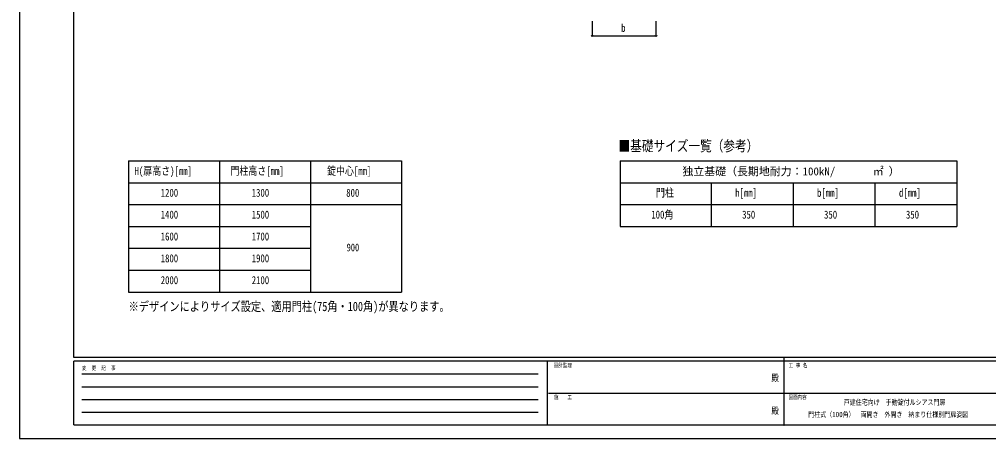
# Model space of a CAD drawing. Units: millimetres, scale not verified. Extents: x -4205 to 4205, y -2970 to 2970.
# Drawn here: x -4205 to 1120, y -2970 to -668 of the extents above; entities that cross this region are included whole.
import ezdxf
from ezdxf.enums import TextEntityAlignment as Align

# ---------------------------------------------------------------- set-up
doc = ezdxf.new("R2010")
doc.units = ezdxf.units.MM
doc.header["$LTSCALE"] = 10
doc.header["$PDMODE"] = 32
doc.header["$PDSIZE"] = 5
for name, color, linetype in [('0-2_USER1', 3, 'Continuous'), ('0-6_YKK_D', 6, 'Continuous'), ('0-7_YKK_ZWAK', 7, 'Continuous')]:
    doc.layers.add(name, color=color, linetype=linetype)
doc.styles.add('ＭＳ ゴシック', font='')
doc.styles.get('ＭＳ ゴシック').set_extended_font_data('MS Gothic')

msp = doc.modelspace()

# ---------------------------------------------------------------- linework, layer by layer
at = {"layer": '0-2_USER1'}
for p, q in [((-3604.98, -1445), (-2104.98, -1445)), ((-3604.98, -1445), (-3604.98, -2165)), ((-3104.98, -1445), (-3104.98, -2165)), ((-2604.98, -1445), (-2604.98, -2165)), ((-2104.98, -1445), (-2104.98, -2165)), ((-904.98, -1445), (945.02, -1445)), ((-904.98, -1445), (-904.98, -1805)), ((945.02, -1445), (945.02, -1805)), ((-3604.98, -1565), (-2104.98, -1565)), ((-904.98, -1565), (945.02, -1565)), ((-404.98, -1565), (-404.98, -1805)), ((45.02, -1565), (45.02, -1805)), ((495.02, -1565), (495.02, -1805)), ((-3604.98, -1685), (-2104.98, -1685)), ((-904.98, -1685), (945.02, -1685)), ((-3604.98, -1805), (-2604.98, -1805)), ((-904.98, -1805), (945.02, -1805)), ((-3604.98, -1925), (-2604.98, -1925)), ((-3604.98, -2045), (-2604.98, -2045)), ((-3604.98, -2165), (-2104.98, -2165))]:
    msp.add_line(p, q, dxfattribs=at)
at = {"layer": '0-6_YKK_D'}
for p, q in [((-1057.98, -677.67), (-1057.98, -758.67)), ((-707.98, -677.67), (-707.98, -758.67)), ((-1057.98, -757.67), (-707.98, -757.67))]:
    msp.add_line(p, q, dxfattribs=at)
for centre in [(-1057.98, -757.67), (-707.98, -757.67)]:
    msp.add_circle(centre, 4.25, dxfattribs=at)
at = {"layer": '0-7_YKK_ZWAK'}
for p, q in [((-3904.98, -2525), (-3904.98, 2775)), ((3895.02, -2525), (-3904.98, -2525)), ((-1304.98, -2545), (-3904.98, -2545)), ((-3904.98, -2895), (-3904.98, -2545)), ((-1304.98, -2545), (-1304.98, -2895)), ((-4.98, -2545), (-1304.98, -2545)), ((-4.98, -2525), (-4.98, -2895)), ((1295.02, -2545), (-4.98, -2545)), ((-3862.48, -2615), (-1354.98, -2615)), ((-3862.48, -2685), (-1354.98, -2685)), ((-3862.48, -2755), (-1354.98, -2755)), ((-1297.48, -2720), (-4.98, -2720)), ((-4.98, -2720), (1295.02, -2720)), ((-3862.48, -2825), (-1354.98, -2825)), ((-3904.98, -2895), (-1304.98, -2895)), ((-1304.98, -2895), (-4.98, -2895)), ((-4.98, -2895), (1295.02, -2895))]:
    msp.add_line(p, q, dxfattribs=at)
msp.add_lwpolyline([(-4205, -2970), (4205, -2970), (4205, 2970), (-4205, 2970)], close=True, dxfattribs=at)
msp.add_point((-4.98, -2895), dxfattribs=at)

# ---------------------------------------------------------------- texts
at = {"layer": '0-2_USER1', "style": 'ＭＳ ゴシック', "width": 0.8}
for s, height, p in [('■基礎サイズ一覧（参考）', 58.65, (-913.51, -1409.42)), ('H(扉高さ)[mm]', 43.99, (-3572.58, -1535)), ('門柱高さ[mm]', 43.99, (-3045.38, -1535)), ('錠中心[mm]', 43.99, (-2514.98, -1535)), ('門柱', 43.99, (-707.78, -1655)), ('h[mm]', 43.99, (-272.78, -1655)), ('b[mm]', 43.99, (177.22, -1655)), ('d[mm]', 43.99, (627.22, -1655)), ('1200', 43.99, (-3428.58, -1655)), ('1300', 43.99, (-2928.58, -1655)), ('800', 43.99, (-2409.38, -1655)), ('1400', 43.99, (-3428.58, -1775)), ('1500', 43.99, (-2928.58, -1775)), ('100角', 43.99, (-733.38, -1775)), ('350', 43.99, (-234.38, -1775)), ('350', 43.99, (215.62, -1775)), ('350', 43.99, (665.62, -1775)), ('1600', 43.99, (-3428.58, -1895)), ('1700', 43.99, (-2928.58, -1895)), ('900', 42.15, (-2407.1, -1953.74)), ('1800', 43.99, (-3428.58, -2015)), ('1900', 43.99, (-2928.58, -2015)), ('2000', 43.99, (-3428.58, -2135)), ('2100', 43.99, (-2928.58, -2135)), ('※デザインによりサイズ設定、適用門柱(75角・100角)が異なります。', 51.32, (-3604.98, -2285)), ('戸建住宅向け\u3000手動錠付ルシアス門扉', 29.33, (323.95, -2794.17)), ('門柱式（100角）\u3000両開き\u3000外開き\u3000納まり仕様別門扉姿図', 29.33, (128.75, -2860.83))]:
    msp.add_text(s, height=height, dxfattribs=at).set_placement(p, align=Align.BOTTOM_LEFT)
at = {"layer": '0-2_USER1', "style": 'ＭＳ ゴシック'}
for s, p in [('独立基礎（長期地耐力：100kN/', (-562.55, -1537.52)), ('㎡', (483.34, -1537.52)), ('）', (570.61, -1537.52))]:
    msp.add_text(s, height=43.99, dxfattribs=at).set_placement(p, align=Align.BOTTOM_LEFT)
at = {"layer": '0-6_YKK_D', "style": 'ＭＳ ゴシック', "width": 0.8}
msp.add_text('b', height=43.99, dxfattribs=at).set_placement((-898.98, -749.67), align=Align.BOTTOM_LEFT)
at = {"layer": '0-7_YKK_ZWAK', "style": 'ＭＳ ゴシック', "width": 0.8}
for s, height, p in [('設計監理', 21.99, (-1268.31, -2585)), ('工 事 名', 21.99, (21.27, -2585)), ('変  更  記  事', 21.99, (-3861.31, -2600)), ('殿', 36.66, (-73.67, -2665.83)), ('施\u3000\u3000工', 21.99, (-1268.31, -2760)), ('図面内容', 21.99, (21.27, -2760)), ('殿', 36.66, (-73.67, -2845.83))]:
    msp.add_text(s, height=height, dxfattribs=at).set_placement(p, align=Align.BOTTOM_LEFT)

doc.saveas('drawing.dxf')
